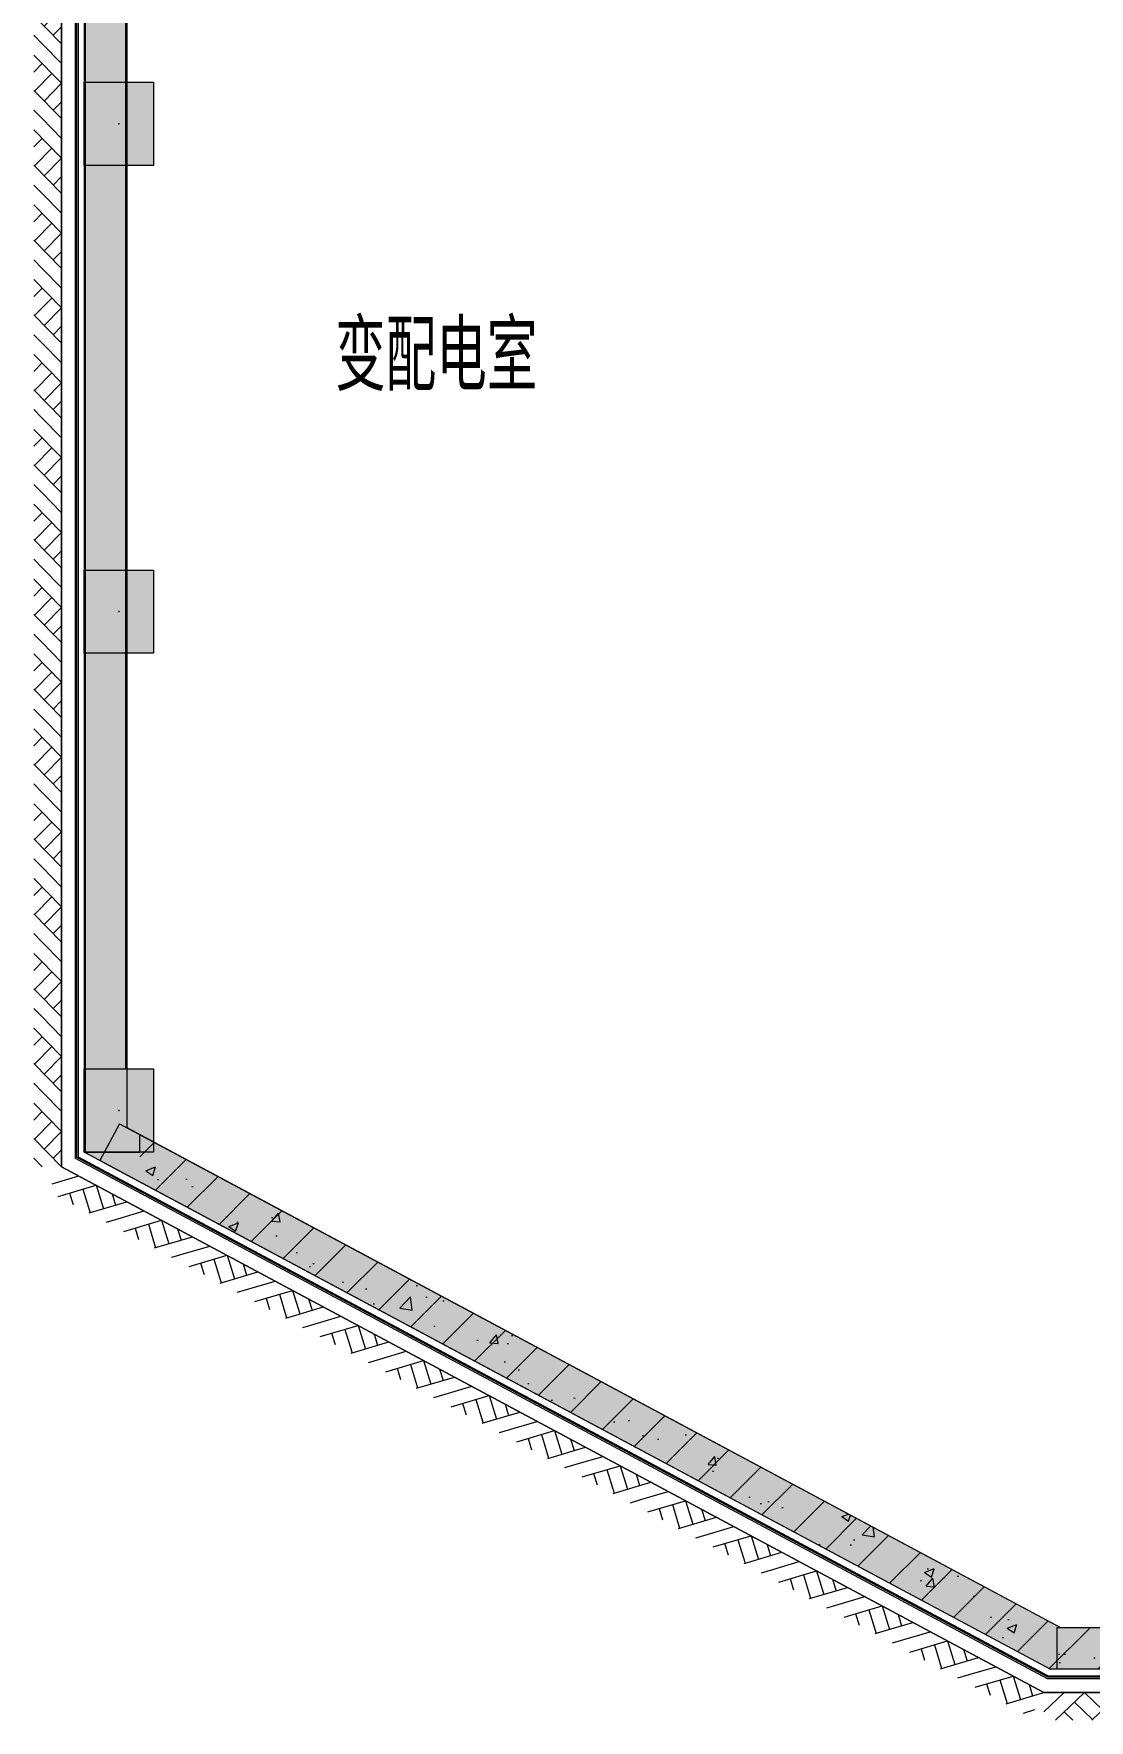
# Model space of a CAD drawing. Extents: x -264757 to 1033689, y 4049843 to 4347093.
# Drawn here: x -92154 to -84541, y 4153288 to 4165458 of the extents above; entities that cross this region are included whole.
import ezdxf

# ---------------------------------------------------------------- set-up
doc = ezdxf.new("R2010")
doc.units = 0
doc.header["$LTSCALE"] = 1000
doc.header["$MEASUREMENT"] = 0
doc.layers.add('AX-01DK-PB01$0$AX-001DK-01-PB01-02$0$A-3-Htch(wall)', color=8, linetype='Continuous')
doc.layers.add('无关图层', color=8, linetype='Continuous', lineweight=0)
doc.styles.add('AX-01DK-PB01$1$AX-001DK-01-PB01-02$0$Standard', font='gbenor.shx', dxfattribs={"bigfont": 'gbcbig.shx'})

# ---------------------------------------------------------------- blocks, each defined once
blk = doc.blocks.new('AX-01DK-PB01$1$$LinePat$素土夯实')
at = {"layer": '无关图层'}
for p, q in [((0, -210), (210, 0)), ((120, -300), (420, 0)), ((420, 0), (608, -188)), ((495, -300), (795, 0)), ((615, 0), (705, -90)), ((315, -105), (502, -293)), ((210, -210), (300, -300)), ((705, -300), (795, -210))]:
    blk.add_line(p, q, dxfattribs=at)
blk = doc.blocks.new('SX-CK-PB001-WNC$0$20220215.14244236')
at = {"layer": '无关图层'}
h = blk.add_hatch(color=256, dxfattribs=at)
h.dxf.hatch_style = 1
h.paths.add_polyline_path([(600, 500), (600, 0), (0, 0), (0, 500)])
blk.add_lwpolyline([(600, 500), (600, 0), (0, 0), (0, 500)], close=True, dxfattribs=at)
blk.add_point((300, 250), dxfattribs=at)

msp = doc.modelspace()

# ---------------------------------------------------------------- hatches: boundary and pattern name
at = {"layer": 'AX-01DK-PB01$0$AX-001DK-01-PB01-02$0$A-3-Htch(wall)'}
for points in [[(-91483.7, 4169777), (-91783.7, 4170077), (-91783.7, 4157384.9), (-91483.7, 4157564.5)], [(-91483.7, 4157564.5), (-91783.7, 4157384.9), (-84824.6, 4153658.4), (-84749.4, 4153958.4)], [(-84749.4, 4153958.4), (-84824.6, 4153658.4), (-82483.6, 4153658.4), (-82183.6, 4153958.4)]]:
    msp.add_hatch(color=256, dxfattribs=at).paths.add_polyline_path(points)
at = {"layer": '无关图层'}
h = msp.add_hatch(dxfattribs=at)
h.set_pattern_fill('钢筋混凝土', color=256, scale=100)
h.set_pattern_definition([(45, (-100689.6, 4064708.02), (-176.7767, 176.7767), []), (50, (-100689.6, 4064708), (717.2602, -62.752), [75, -825]), (355, (-100689.6, 4064708), (-138.7513, 752.192), [60, -660]), (100.4514, (-100629.8, 4064702.8), (578.5094, 689.4395), [63.74, -701.142]), (46.1842, (-100689.6, 4064908), (1067.241, -165.519), [112.5, -1237.5]), (96.6356, (-100600.7, 4064894.2), (934.663, 974.118), [95.61, -1051.713]), (351.1842, (-100689.6, 4064908), (934.662, 974.119), [90, -990]), (21, (-100589.6, 4064858), (596.907, -402.619), [75, -825]), (326, (-100589.6, 4064858), (243.3153, 725.15), [60, -660]), (71.4514, (-100539.86, 4064824.5), (840.2226, 322.5305), [63.74, -701.142]), (37.5, (-100689.6, 4064708.02), (12.15986, 332.89385), [0, -652, 0, -670, 0, -662.5]), (7.5, (-100689.6, 4064708.02), (263.0695, 394.4117), [0, -382, 0, -637, 0, -252.5]), (327.5, (-100912.6, 4064708.02), (533.82244, -22.5549), [0, -250, 0, -780, 0, -1035]), (317.5, (-101012.6, 4064708), (583.1862, 100.105), [0, -325, 0, -518, 0, -735])])
h.paths.add_polyline_path([(-91789.6, 4157988), (-91489.6, 4157988), (-91489.6, 4169778), (-88759.6, 4169778), (-88759.6, 4182108), (-89059.6, 4182108), (-89059.6, 4170078), (-91789.6, 4170078)])
for points in [[(-91678.1, 4157328.3), (-84824.6, 4153658.4), (-84749.4, 4153958.4), (-91536.5, 4157592.8)], [(-84774.4, 4153658.4), (-82283.6, 4153658.4), (-82283.6, 4153958.4), (-84774.4, 4153958.4)]]:
    msp.add_hatch(color=256, dxfattribs=at).paths.add_polyline_path(points)
h = msp.add_hatch(dxfattribs=at)
h.set_pattern_fill('钢筋混凝土', color=256, scale=100)
h.set_pattern_definition([(45, (-100789.6, 4063808.02), (-176.7767, 176.7767), []), (50, (-100789.6, 4063808), (717.2602, -62.752), [75, -825]), (355, (-100789.6, 4063808), (-138.7513, 752.192), [60, -660]), (100.4514, (-100729.8, 4063802.8), (578.5094, 689.4395), [63.74, -701.142]), (46.1842, (-100789.6, 4064008), (1067.241, -165.519), [112.5, -1237.5]), (96.6356, (-100700.7, 4063994.2), (934.663, 974.118), [95.61, -1051.713]), (351.1842, (-100789.6, 4064008), (934.662, 974.119), [90, -990]), (21, (-100689.6, 4063958), (596.907, -402.619), [75, -825]), (326, (-100689.6, 4063958), (243.3153, 725.15), [60, -660]), (71.4514, (-100639.86, 4063924.5), (840.2226, 322.5305), [63.74, -701.142]), (37.5, (-100789.6, 4063808.02), (12.15986, 332.89385), [0, -652, 0, -670, 0, -662.5]), (7.5, (-100789.6, 4063808.02), (263.0695, 394.4117), [0, -382, 0, -637, 0, -252.5]), (327.5, (-101012.6, 4063808.02), (533.8224, -22.5549), [0, -250, 0, -780, 0, -1035]), (317.5, (-101112.6, 4063808), (583.1862, 100.105), [0, -325, 0, -518, 0, -735])])
h.paths.add_polyline_path([(-84823.9, 4153658), (-82189.6, 4153658), (-82189.6, 4153958), (-84748.6, 4153958), (-91389.6, 4157514.1), (-91389.6, 4157173.8)])

# ---------------------------------------------------------------- linework, layer by layer
for p, q in [((-91954, 4170247), (-91954, 4157283)), ((-91954, 4157283), (-91954, 4170247)), ((-91854, 4157342.9), (-91854, 4170147)), ((-91844, 4157348.9), (-91844, 4170137)), ((-91834, 4170127), (-91834, 4157354.9)), ((-91783.7, 4170077), (-91783.7, 4157384.9)), ((-91483.7, 4169777), (-91483.7, 4157564.5)), ((-91536.5, 4157592.8), (-91678.1, 4157328.3)), ((-91536.5, 4157592.8), (-84749.4, 4153958.4)), ((-91483.7, 4157564.5), (-84749.4, 4153958.4)), ((-91783.7, 4157384.9), (-84824.6, 4153658.4)), ((-91954, 4157283), (-84867.6, 4153488.4)), ((-84867.6, 4153488.4), (-91954, 4157283)), ((-84842.5, 4153588.4), (-91854, 4157342.9)), ((-84840, 4153598.4), (-91844, 4157348.9)), ((-91834, 4157354.9), (-84837.5, 4153608.4)), ((-91678.1, 4157328.3), (-84824.6, 4153658.4)), ((-84774.4, 4153958.4), (-82283.6, 4153958.4)), ((-84774.4, 4153958.4), (-84774.4, 4153658.4)), ((-84749.4, 4153958.4), (-82183.6, 4153958.4)), ((-84837.5, 4153608.4), (-82533.9, 4153608.4)), ((-84824.6, 4153658.4), (-82483.6, 4153658.4)), ((-84774.4, 4153658.4), (-82283.6, 4153658.4)), ((-84867.6, 4153488.4), (-82653.9, 4153488.4)), ((-82653.9, 4153488.4), (-84867.6, 4153488.4)), ((-82553.9, 4153588.4), (-84842.5, 4153588.4)), ((-82543.9, 4153598.4), (-84840, 4153598.4))]:
    msp.add_line(p, q, dxfattribs=at)
for points in [[(-91789.6, 4157988), (-91489.6, 4157988), (-91489.6, 4169778), (-88759.6, 4169778), (-88759.6, 4182108), (-89059.6, 4182108), (-89059.6, 4170078), (-91789.6, 4170078)], [(-91789.6, 4157388), (-91389.6, 4157388), (-91389.6, 4157514.1), (-84748.6, 4153958), (-82189.6, 4153958), (-82189.6, 4153658), (-84823.9, 4153658)]]:
    msp.add_lwpolyline(points, close=True, dxfattribs=at)

# ---------------------------------------------------------------- block references
at = {"layer": '无关图层', "yscale": 0.6666666666666666, "zscale": 0.6666666666666666}
for p, xscale, rotation in [((-91954, 4165925.7), 0.6794507466647131, 270), ((-91954, 4165385.5), 0.6794507466647131, 270), ((-91954, 4164845.3), 0.6794507466647131, 270), ((-91954, 4164305.2), 0.6794507466647131, 270), ((-91954, 4163765), 0.6794507466647131, 270), ((-91954, 4163224.8), 0.6794507466647131, 270), ((-91954, 4162684.7), 0.6794507466647131, 270), ((-91954, 4162144.5), 0.6794507466647131, 270), ((-91954, 4161604.4), 0.6794507466647131, 270), ((-91954, 4161064.2), 0.6794507466647131, 270), ((-91954, 4160524), 0.6794507466647131, 270), ((-91954, 4159983.9), 0.6794507466647131, 270), ((-91954, 4159443.7), 0.6794507466647131, 270), ((-91954, 4158903.5), 0.6794507466647131, 270), ((-91954, 4158363.4), 0.6794507466647131, 270), ((-91954, 4157823.2), 0.6794507466647131, 270), ((-91954, 4157283), 0.6740811343931519, 331.8317804836257), ((-91481.6, 4157030.1), 0.6740811343931519, 331.8317804836257), ((-91009.2, 4156777.1), 0.6740811343931519, 331.8317804836257), ((-90536.7, 4156524.1), 0.6740811343931519, 331.8317804836257), ((-90064.3, 4156271.1), 0.6740811343931519, 331.8317804836257), ((-89591.9, 4156018.2), 0.6740811343931519, 331.8317804836257), ((-89119.4, 4155765.2), 0.6740811343931519, 331.8317804836257), ((-88647, 4155512.2), 0.6740811343931519, 331.8317804836257), ((-88174.6, 4155259.2), 0.6740811343931519, 331.8317804836257), ((-87702.2, 4155006.3), 0.6740811343931519, 331.8317804836257), ((-87229.7, 4154753.3), 0.6740811343931519, 331.8317804836257), ((-86757.3, 4154500.3), 0.6740811343931519, 331.8317804836257), ((-86284.9, 4154247.3), 0.6740811343931519, 331.8317804836257), ((-85812.5, 4153994.4), 0.6740811343931519, 331.8317804836257), ((-85340, 4153741.4), 0.6740811343931519, 331.8317804836257), ((-84867.6, 4153488.4), 0.6961297000810653, 359.9999999999518)]:
    msp.add_blockref('AX-01DK-PB01$1$$LinePat$素土夯实', p, dxfattribs=dict(at, xscale=xscale, rotation=rotation))
at = {"layer": '无关图层', "rotation": 90}
for p in [(-91289.6, 4164508), (-91289.6, 4160988), (-91289.6, 4157388)]:
    msp.add_blockref('SX-CK-PB001-WNC$0$20220215.14244236', p, dxfattribs=at)

# ---------------------------------------------------------------- texts
at = {"layer": '无关图层', "style": 'AX-01DK-PB01$1$AX-001DK-01-PB01-02$0$Standard'}
msp.add_text('变配电室', height=506.38, dxfattribs=at).set_placement((-89980.2, 4162881.2))

doc.saveas('drawing.dxf')
